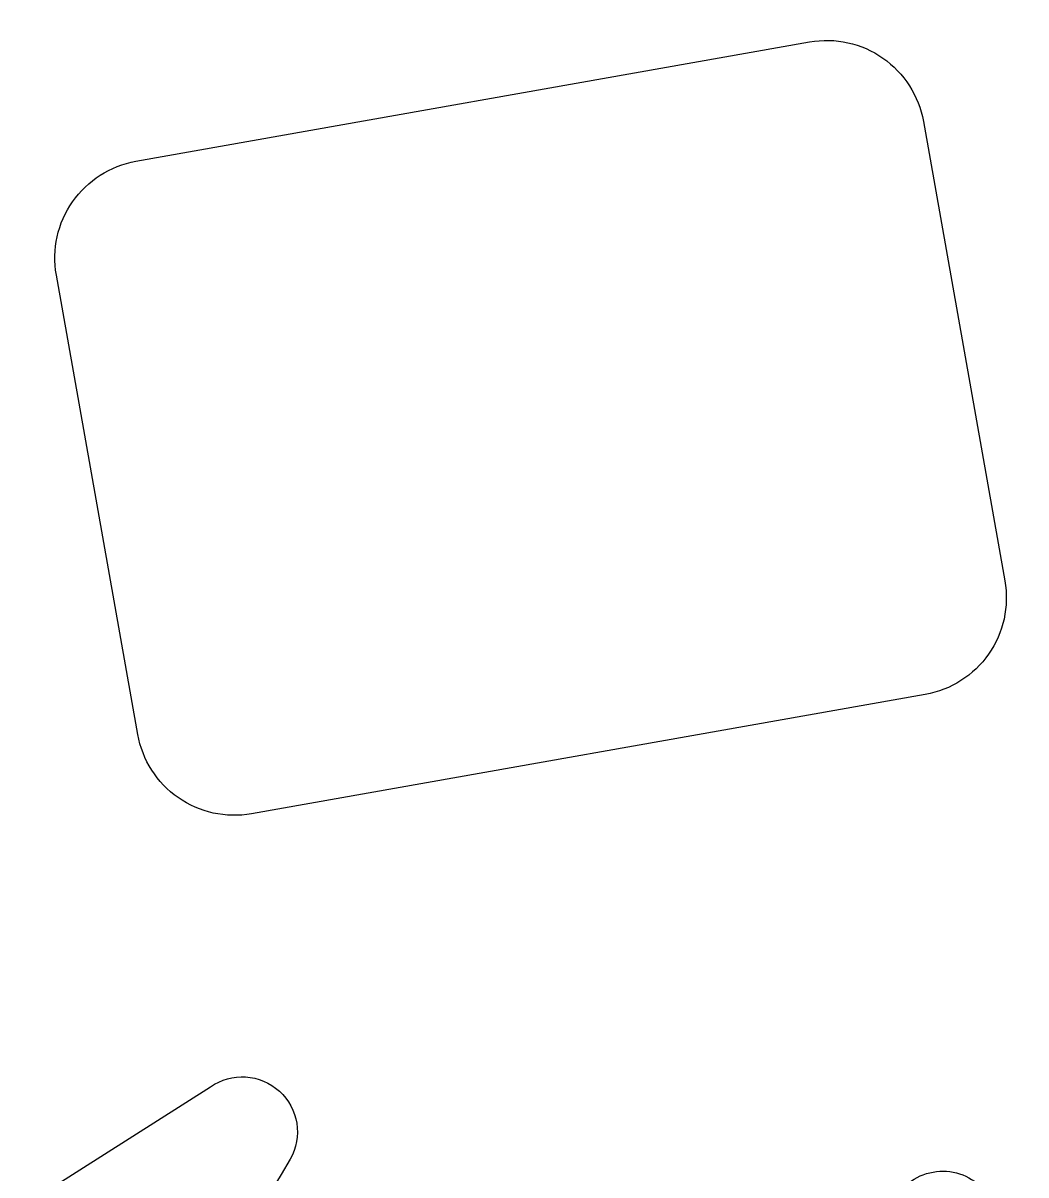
# Model space of a CAD drawing. Header units: millimetres. Extents: x 0 to 8967983, y -224399 to 13801.
# Drawn here: x 71332.83 to 71338.36, y -193414.9 to -193408.55 of the extents above; entities that cross this region are included whole.
import ezdxf

# ---------------------------------------------------------------- set-up
doc = ezdxf.new("R2010")
doc.units = ezdxf.units.MM
doc.header["$LTSCALE"] = 10
doc.layers.add('Архитектура', color=251, linetype='Continuous')

msp = doc.modelspace()

# ---------------------------------------------------------------- linework, layer by layer
at = {"layer": 'Архитектура', "lineweight": 25, "transparency": 33554684}
msp.add_lwpolyline([(71329.514, -193408.4503), (71330.7693, -193415.5333, 0.430028), (71331.1257, -193415.7976), (71331.846, -193415.6699, 0.109814), (71331.9678, -193415.6193), (71333.8598, -193414.4172, -0.800036), (71334.2999, -193414.8171, -0.079083), (71332.3005, -193417.2238, 0.348803), (71332.1306, -193417.6918, 0.436125), (71333.0022, -193417.8329, 0.038423), (71334.1817, -193416.6212, -0.086853), (71335.7915, -193415.2719, -0.346763), (71336.1657, -193415.3202), (71336.7736, -193415.9555, 0.527877), (71337.2692, -193415.8676), (71337.6217, -193415.0622, -0.527877), (71338.1173, -193414.9743), (71338.7252, -193415.6096, 0.527877), (71339.2208, -193415.5217), (71339.5733, -193414.7163, -0.469739), (71340.0257, -193414.5918), (71341.5466, -193415.6745, 0.667984), (71342.0214, -193415.3716), (71340.4511, -193406.5118, 0.414214)], format="xyb", dxfattribs=at)
msp.add_lwpolyline([(71329.514, -193408.4503), (71330.7693, -193415.5333, 0.430028), (71331.1257, -193415.7976), (71331.846, -193415.6699, 0.109814), (71331.9678, -193415.6193), (71333.8598, -193414.4172, -0.800036), (71334.2999, -193414.8171, -0.079083), (71332.3005, -193417.2238, 0.348803), (71332.1306, -193417.6918, 0.436125), (71333.0022, -193417.8329, 0.038423), (71334.1817, -193416.6212, -0.086853), (71335.7915, -193415.2719, -0.346763), (71336.1657, -193415.3202), (71336.7736, -193415.9555, 0.527877), (71337.2692, -193415.8676), (71337.6217, -193415.0622, -0.527877), (71338.1173, -193414.9743), (71338.7252, -193415.6096, 0.527877), (71339.2208, -193415.5217), (71339.5733, -193414.7163, -0.469739), (71340.0257, -193414.5918), (71341.5466, -193415.6745, 0.667984), (71342.0214, -193415.3716), (71340.4511, -193406.5118, 0.414214)], format="xyb", dxfattribs=at)
msp.add_lwpolyline([(71329.514, -193408.4503), (71330.7693, -193415.5333, 0.430028), (71331.1257, -193415.7976), (71331.846, -193415.6699, 0.109814), (71331.9678, -193415.6193), (71333.8598, -193414.4172, -0.800036), (71334.2999, -193414.8171, -0.079083), (71332.3005, -193417.2238, 0.348803), (71332.1306, -193417.6918, 0.436125), (71333.0022, -193417.8329, 0.038423), (71334.1817, -193416.6212, -0.086853), (71335.7915, -193415.2719, -0.346763), (71336.1657, -193415.3202), (71336.7736, -193415.9555, 0.527877), (71337.2692, -193415.8676), (71337.6217, -193415.0622, -0.527877), (71338.1173, -193414.9743), (71338.7252, -193415.6096, 0.527877), (71339.2208, -193415.5217), (71339.5733, -193414.7163, -0.469739), (71340.0257, -193414.5918), (71341.5466, -193415.6745, 0.667984), (71342.0214, -193415.3716), (71340.4511, -193406.5118, 0.414214)], format="xyb", dxfattribs=at)
msp.add_lwpolyline([(71329.514, -193408.4503), (71330.7693, -193415.5333, 0.430028), (71331.1257, -193415.7976), (71331.846, -193415.6699, 0.109814), (71331.9678, -193415.6193), (71333.8598, -193414.4172, -0.800036), (71334.2999, -193414.8171, -0.079083), (71332.3005, -193417.2238, 0.348803), (71332.1306, -193417.6918, 0.436125), (71333.0022, -193417.8329, 0.038423), (71334.1817, -193416.6212, -0.086853), (71335.7915, -193415.2719, -0.346763), (71336.1657, -193415.3202), (71336.7736, -193415.9555, 0.527877), (71337.2692, -193415.8676), (71337.6217, -193415.0622, -0.527877), (71338.1173, -193414.9743), (71338.7252, -193415.6096, 0.527877), (71339.2208, -193415.5217), (71339.5733, -193414.7163, -0.469739), (71340.0257, -193414.5918), (71341.5466, -193415.6745, 0.667984), (71342.0214, -193415.3716), (71340.4511, -193406.5118, 0.414214)], format="xyb", dxfattribs=at)
msp.add_lwpolyline([(71329.514, -193408.4503), (71330.7693, -193415.5333, 0.430028), (71331.1257, -193415.7976), (71331.846, -193415.6699, 0.109814), (71331.9678, -193415.6193), (71333.8598, -193414.4172, -0.800036), (71334.2999, -193414.8171, -0.079083), (71332.3005, -193417.2238, 0.348803), (71332.1306, -193417.6918, 0.436125), (71333.0022, -193417.8329, 0.038423), (71334.1817, -193416.6212, -0.086853), (71335.7915, -193415.2719, -0.346763), (71336.1657, -193415.3202), (71336.7736, -193415.9555, 0.527877), (71337.2692, -193415.8676), (71337.6217, -193415.0622, -0.527877), (71338.1173, -193414.9743), (71338.7252, -193415.6096, 0.527877), (71339.2208, -193415.5217), (71339.5733, -193414.7163, -0.469739), (71340.0257, -193414.5918), (71341.5466, -193415.6745, 0.667984), (71342.0214, -193415.3716), (71340.4511, -193406.5118, 0.414214)], format="xyb", dxfattribs=at)
msp.add_lwpolyline([(71329.514, -193408.4503), (71330.7693, -193415.5333, 0.430028), (71331.1257, -193415.7976), (71331.846, -193415.6699, 0.109814), (71331.9678, -193415.6193), (71333.8598, -193414.4172, -0.800036), (71334.2999, -193414.8171, -0.079083), (71332.3005, -193417.2238, 0.348803), (71332.1306, -193417.6918, 0.436125), (71333.0022, -193417.8329, 0.038423), (71334.1817, -193416.6212, -0.086853), (71335.7915, -193415.2719, -0.346763), (71336.1657, -193415.3202), (71336.7736, -193415.9555, 0.527877), (71337.2692, -193415.8676), (71337.6217, -193415.0622, -0.527877), (71338.1173, -193414.9743), (71338.7252, -193415.6096, 0.527877), (71339.2208, -193415.5217), (71339.5733, -193414.7163, -0.469739), (71340.0257, -193414.5918), (71341.5466, -193415.6745, 0.667984), (71342.0214, -193415.3716), (71340.4511, -193406.5118, 0.414214)], format="xyb", dxfattribs=at)
msp.add_lwpolyline([(71329.514, -193408.4503), (71330.7693, -193415.5333, 0.430028), (71331.1257, -193415.7976), (71331.846, -193415.6699, 0.109814), (71331.9678, -193415.6193), (71333.8598, -193414.4172, -0.800036), (71334.2999, -193414.8171, -0.079083), (71332.3005, -193417.2238, 0.348803), (71332.1306, -193417.6918, 0.436125), (71333.0022, -193417.8329, 0.038423), (71334.1817, -193416.6212, -0.086853), (71335.7915, -193415.2719, -0.346763), (71336.1657, -193415.3202), (71336.7736, -193415.9555, 0.527877), (71337.2692, -193415.8676), (71337.6217, -193415.0622, -0.527877), (71338.1173, -193414.9743), (71338.7252, -193415.6096, 0.527877), (71339.2208, -193415.5217), (71339.5733, -193414.7163, -0.469739), (71340.0257, -193414.5918), (71341.5466, -193415.6745, 0.667984), (71342.0214, -193415.3716), (71340.4511, -193406.5118, 0.414214)], format="xyb", dxfattribs=at)
msp.add_lwpolyline([(71329.514, -193408.4503), (71330.7693, -193415.5333, 0.430028), (71331.1257, -193415.7976), (71331.846, -193415.6699, 0.109814), (71331.9678, -193415.6193), (71333.8598, -193414.4172, -0.800036), (71334.2999, -193414.8171, -0.079083), (71332.3005, -193417.2238, 0.348803), (71332.1306, -193417.6918, 0.436125), (71333.0022, -193417.8329, 0.038423), (71334.1817, -193416.6212, -0.086853), (71335.7915, -193415.2719, -0.346763), (71336.1657, -193415.3202), (71336.7736, -193415.9555, 0.527877), (71337.2692, -193415.8676), (71337.6217, -193415.0622, -0.527877), (71338.1173, -193414.9743), (71338.7252, -193415.6096, 0.527877), (71339.2208, -193415.5217), (71339.5733, -193414.7163, -0.469739), (71340.0257, -193414.5918), (71341.5466, -193415.6745, 0.667984), (71342.0214, -193415.3716), (71340.4511, -193406.5118, 0.414214)], format="xyb", dxfattribs=at)
msp.add_lwpolyline([(71329.514, -193408.4503), (71330.7693, -193415.5333, 0.430028), (71331.1257, -193415.7976), (71331.846, -193415.6699, 0.109814), (71331.9678, -193415.6193), (71333.8598, -193414.4172, -0.800036), (71334.2999, -193414.8171, -0.079083), (71332.3005, -193417.2238, 0.348803), (71332.1306, -193417.6918, 0.436125), (71333.0022, -193417.8329, 0.038423), (71334.1817, -193416.6212, -0.086853), (71335.7915, -193415.2719, -0.346763), (71336.1657, -193415.3202), (71336.7736, -193415.9555, 0.527877), (71337.2692, -193415.8676), (71337.6217, -193415.0622, -0.527877), (71338.1173, -193414.9743), (71338.7252, -193415.6096, 0.527877), (71339.2208, -193415.5217), (71339.5733, -193414.7163, -0.469739), (71340.0257, -193414.5918), (71341.5466, -193415.6745, 0.667984), (71342.0214, -193415.3716), (71340.4511, -193406.5118, 0.414214)], format="xyb", dxfattribs=at)
msp.add_lwpolyline([(71329.514, -193408.4503), (71330.7693, -193415.5333, 0.430028), (71331.1257, -193415.7976), (71331.846, -193415.6699, 0.109814), (71331.9678, -193415.6193), (71333.8598, -193414.4172, -0.800036), (71334.2999, -193414.8171, -0.079083), (71332.3005, -193417.2238, 0.348803), (71332.1306, -193417.6918, 0.436125), (71333.0022, -193417.8329, 0.038423), (71334.1817, -193416.6212, -0.086853), (71335.7915, -193415.2719, -0.346763), (71336.1657, -193415.3202), (71336.7736, -193415.9555, 0.527877), (71337.2692, -193415.8676), (71337.6217, -193415.0622, -0.527877), (71338.1173, -193414.9743), (71338.7252, -193415.6096, 0.527877), (71339.2208, -193415.5217), (71339.5733, -193414.7163, -0.469739), (71340.0257, -193414.5918), (71341.5466, -193415.6745, 0.667984), (71342.0214, -193415.3716), (71340.4511, -193406.5118, 0.414214)], format="xyb", dxfattribs=at)
msp.add_lwpolyline([(71329.514, -193408.4503), (71330.7693, -193415.5333, 0.430028), (71331.1257, -193415.7976), (71331.846, -193415.6699, 0.109814), (71331.9678, -193415.6193), (71333.8598, -193414.4172, -0.800036), (71334.2999, -193414.8171, -0.079083), (71332.3005, -193417.2238, 0.348803), (71332.1306, -193417.6918, 0.436125), (71333.0022, -193417.8329, 0.038423), (71334.1817, -193416.6212, -0.086853), (71335.7915, -193415.2719, -0.346763), (71336.1657, -193415.3202), (71336.7736, -193415.9555, 0.527877), (71337.2692, -193415.8676), (71337.6217, -193415.0622, -0.527877), (71338.1173, -193414.9743), (71338.7252, -193415.6096, 0.527877), (71339.2208, -193415.5217), (71339.5733, -193414.7163, -0.469739), (71340.0257, -193414.5918), (71341.5466, -193415.6745, 0.667984), (71342.0214, -193415.3716), (71340.4511, -193406.5118, 0.414214)], format="xyb", dxfattribs=at)
msp.add_lwpolyline([(71329.514, -193408.4503), (71330.7693, -193415.5333, 0.430028), (71331.1257, -193415.7976), (71331.846, -193415.6699, 0.109814), (71331.9678, -193415.6193), (71333.8598, -193414.4172, -0.800036), (71334.2999, -193414.8171, -0.079083), (71332.3005, -193417.2238, 0.348803), (71332.1306, -193417.6918, 0.436125), (71333.0022, -193417.8329, 0.038423), (71334.1817, -193416.6212, -0.086853), (71335.7915, -193415.2719, -0.346763), (71336.1657, -193415.3202), (71336.7736, -193415.9555, 0.527877), (71337.2692, -193415.8676), (71337.6217, -193415.0622, -0.527877), (71338.1173, -193414.9743), (71338.7252, -193415.6096, 0.527877), (71339.2208, -193415.5217), (71339.5733, -193414.7163, -0.469739), (71340.0257, -193414.5918), (71341.5466, -193415.6745, 0.667984), (71342.0214, -193415.3716), (71340.4511, -193406.5118, 0.414214)], format="xyb", dxfattribs=at)
msp.add_lwpolyline([(71329.514, -193408.4503), (71330.7693, -193415.5333, 0.430028), (71331.1257, -193415.7976), (71331.846, -193415.6699, 0.109814), (71331.9678, -193415.6193), (71333.8598, -193414.4172, -0.800036), (71334.2999, -193414.8171, -0.079083), (71332.3005, -193417.2238, 0.348803), (71332.1306, -193417.6918, 0.436125), (71333.0022, -193417.8329, 0.038423), (71334.1817, -193416.6212, -0.086853), (71335.7915, -193415.2719, -0.346763), (71336.1657, -193415.3202), (71336.7736, -193415.9555, 0.527877), (71337.2692, -193415.8676), (71337.6217, -193415.0622, -0.527877), (71338.1173, -193414.9743), (71338.7252, -193415.6096, 0.527877), (71339.2208, -193415.5217), (71339.5733, -193414.7163, -0.469739), (71340.0257, -193414.5918), (71341.5466, -193415.6745, 0.667984), (71342.0214, -193415.3716), (71340.4511, -193406.5118, 0.414214)], format="xyb", dxfattribs=at)
msp.add_lwpolyline([(71329.514, -193408.4503), (71330.7693, -193415.5333, 0.430028), (71331.1257, -193415.7976), (71331.846, -193415.6699, 0.109814), (71331.9678, -193415.6193), (71333.8598, -193414.4172, -0.800036), (71334.2999, -193414.8171, -0.079083), (71332.3005, -193417.2238, 0.348803), (71332.1306, -193417.6918, 0.436125), (71333.0022, -193417.8329, 0.038423), (71334.1817, -193416.6212, -0.086853), (71335.7915, -193415.2719, -0.346763), (71336.1657, -193415.3202), (71336.7736, -193415.9555, 0.527877), (71337.2692, -193415.8676), (71337.6217, -193415.0622, -0.527877), (71338.1173, -193414.9743), (71338.7252, -193415.6096, 0.527877), (71339.2208, -193415.5217), (71339.5733, -193414.7163, -0.469739), (71340.0257, -193414.5918), (71341.5466, -193415.6745, 0.667984), (71342.0214, -193415.3716), (71340.4511, -193406.5118, 0.414214)], format="xyb", dxfattribs=at)
msp.add_lwpolyline([(71329.514, -193408.4503), (71330.7693, -193415.5333, 0.430028), (71331.1257, -193415.7976), (71331.846, -193415.6699, 0.109814), (71331.9678, -193415.6193), (71333.8598, -193414.4172, -0.800036), (71334.2999, -193414.8171, -0.079083), (71332.3005, -193417.2238, 0.348803), (71332.1306, -193417.6918, 0.436125), (71333.0022, -193417.8329, 0.038423), (71334.1817, -193416.6212, -0.086853), (71335.7915, -193415.2719, -0.346763), (71336.1657, -193415.3202), (71336.7736, -193415.9555, 0.527877), (71337.2692, -193415.8676), (71337.6217, -193415.0622, -0.527877), (71338.1173, -193414.9743), (71338.7252, -193415.6096, 0.527877), (71339.2208, -193415.5217), (71339.5733, -193414.7163, -0.469739), (71340.0257, -193414.5918), (71341.5466, -193415.6745, 0.667984), (71342.0214, -193415.3716), (71340.4511, -193406.5118, 0.414214)], format="xyb", dxfattribs=at)
msp.add_lwpolyline([(71329.514, -193408.4503), (71330.7693, -193415.5333, 0.430028), (71331.1257, -193415.7976), (71331.846, -193415.6699, 0.109814), (71331.9678, -193415.6193), (71333.8598, -193414.4172, -0.800036), (71334.2999, -193414.8171, -0.079083), (71332.3005, -193417.2238, 0.348803), (71332.1306, -193417.6918, 0.436125), (71333.0022, -193417.8329, 0.038423), (71334.1817, -193416.6212, -0.086853), (71335.7915, -193415.2719, -0.346763), (71336.1657, -193415.3202), (71336.7736, -193415.9555, 0.527877), (71337.2692, -193415.8676), (71337.6217, -193415.0622, -0.527877), (71338.1173, -193414.9743), (71338.7252, -193415.6096, 0.527877), (71339.2208, -193415.5217), (71339.5733, -193414.7163, -0.469739), (71340.0257, -193414.5918), (71341.5466, -193415.6745, 0.667984), (71342.0214, -193415.3716), (71340.4511, -193406.5118, 0.414214)], format="xyb", dxfattribs=at)
msp.add_lwpolyline([(71329.514, -193408.4503), (71330.7693, -193415.5333, 0.430028), (71331.1257, -193415.7976), (71331.846, -193415.6699, 0.109814), (71331.9678, -193415.6193), (71333.8598, -193414.4172, -0.800036), (71334.2999, -193414.8171, -0.079083), (71332.3005, -193417.2238, 0.348803), (71332.1306, -193417.6918, 0.436125), (71333.0022, -193417.8329, 0.038423), (71334.1817, -193416.6212, -0.086853), (71335.7915, -193415.2719, -0.346763), (71336.1657, -193415.3202), (71336.7736, -193415.9555, 0.527877), (71337.2692, -193415.8676), (71337.6217, -193415.0622, -0.527877), (71338.1173, -193414.9743), (71338.7252, -193415.6096, 0.527877), (71339.2208, -193415.5217), (71339.5733, -193414.7163, -0.469739), (71340.0257, -193414.5918), (71341.5466, -193415.6745, 0.667984), (71342.0214, -193415.3716), (71340.4511, -193406.5118, 0.414214)], format="xyb", dxfattribs=at)
msp.add_lwpolyline([(71329.514, -193408.4503), (71330.7693, -193415.5333, 0.430028), (71331.1257, -193415.7976), (71331.846, -193415.6699, 0.109814), (71331.9678, -193415.6193), (71333.8598, -193414.4172, -0.800036), (71334.2999, -193414.8171, -0.079083), (71332.3005, -193417.2238, 0.348803), (71332.1306, -193417.6918, 0.436125), (71333.0022, -193417.8329, 0.038423), (71334.1817, -193416.6212, -0.086853), (71335.7915, -193415.2719, -0.346763), (71336.1657, -193415.3202), (71336.7736, -193415.9555, 0.527877), (71337.2692, -193415.8676), (71337.6217, -193415.0622, -0.527877), (71338.1173, -193414.9743), (71338.7252, -193415.6096, 0.527877), (71339.2208, -193415.5217), (71339.5733, -193414.7163, -0.469739), (71340.0257, -193414.5918), (71341.5466, -193415.6745, 0.667984), (71342.0214, -193415.3716), (71340.4511, -193406.5118, 0.414214)], format="xyb", dxfattribs=at)
msp.add_lwpolyline([(71329.514, -193408.4503), (71330.7693, -193415.5333, 0.430028), (71331.1257, -193415.7976), (71331.846, -193415.6699, 0.109814), (71331.9678, -193415.6193), (71333.8598, -193414.4172, -0.800036), (71334.2999, -193414.8171, -0.079083), (71332.3005, -193417.2238, 0.348803), (71332.1306, -193417.6918, 0.436125), (71333.0022, -193417.8329, 0.038423), (71334.1817, -193416.6212, -0.086853), (71335.7915, -193415.2719, -0.346763), (71336.1657, -193415.3202), (71336.7736, -193415.9555, 0.527877), (71337.2692, -193415.8676), (71337.6217, -193415.0622, -0.527877), (71338.1173, -193414.9743), (71338.7252, -193415.6096, 0.527877), (71339.2208, -193415.5217), (71339.5733, -193414.7163, -0.469739), (71340.0257, -193414.5918), (71341.5466, -193415.6745, 0.667984), (71342.0214, -193415.3716), (71340.4511, -193406.5118, 0.414214)], format="xyb", dxfattribs=at)
msp.add_lwpolyline([(71329.514, -193408.4503), (71330.7693, -193415.5333, 0.430028), (71331.1257, -193415.7976), (71331.846, -193415.6699, 0.109814), (71331.9678, -193415.6193), (71333.8598, -193414.4172, -0.800036), (71334.2999, -193414.8171, -0.079083), (71332.3005, -193417.2238, 0.348803), (71332.1306, -193417.6918, 0.436125), (71333.0022, -193417.8329, 0.038423), (71334.1817, -193416.6212, -0.086853), (71335.7915, -193415.2719, -0.346763), (71336.1657, -193415.3202), (71336.7736, -193415.9555, 0.527877), (71337.2692, -193415.8676), (71337.6217, -193415.0622, -0.527877), (71338.1173, -193414.9743), (71338.7252, -193415.6096, 0.527877), (71339.2208, -193415.5217), (71339.5733, -193414.7163, -0.469739), (71340.0257, -193414.5918), (71341.5466, -193415.6745, 0.667984), (71342.0214, -193415.3716), (71340.4511, -193406.5118, 0.414214)], format="xyb", dxfattribs=at)
msp.add_lwpolyline([(71329.514, -193408.4503), (71330.7693, -193415.5333, 0.430028), (71331.1257, -193415.7976), (71331.846, -193415.6699, 0.109814), (71331.9678, -193415.6193), (71333.8598, -193414.4172, -0.800036), (71334.2999, -193414.8171, -0.079083), (71332.3005, -193417.2238, 0.348803), (71332.1306, -193417.6918, 0.436125), (71333.0022, -193417.8329, 0.038423), (71334.1817, -193416.6212, -0.086853), (71335.7915, -193415.2719, -0.346763), (71336.1657, -193415.3202), (71336.7736, -193415.9555, 0.527877), (71337.2692, -193415.8676), (71337.6217, -193415.0622, -0.527877), (71338.1173, -193414.9743), (71338.7252, -193415.6096, 0.527877), (71339.2208, -193415.5217), (71339.5733, -193414.7163, -0.469739), (71340.0257, -193414.5918), (71341.5466, -193415.6745, 0.667984), (71342.0214, -193415.3716), (71340.4511, -193406.5118, 0.414214)], format="xyb", dxfattribs=at)
msp.add_lwpolyline([(71329.514, -193408.4503), (71330.7693, -193415.5333, 0.430028), (71331.1257, -193415.7976), (71331.846, -193415.6699, 0.109814), (71331.9678, -193415.6193), (71333.8598, -193414.4172, -0.800036), (71334.2999, -193414.8171, -0.079083), (71332.3005, -193417.2238, 0.348803), (71332.1306, -193417.6918, 0.436125), (71333.0022, -193417.8329, 0.038423), (71334.1817, -193416.6212, -0.086853), (71335.7915, -193415.2719, -0.346763), (71336.1657, -193415.3202), (71336.7736, -193415.9555, 0.527877), (71337.2692, -193415.8676), (71337.6217, -193415.0622, -0.527877), (71338.1173, -193414.9743), (71338.7252, -193415.6096, 0.527877), (71339.2208, -193415.5217), (71339.5733, -193414.7163, -0.469739), (71340.0257, -193414.5918), (71341.5466, -193415.6745, 0.667984), (71342.0214, -193415.3716), (71340.4511, -193406.5118, 0.414214)], format="xyb", dxfattribs=at)
msp.add_lwpolyline([(71329.514, -193408.4503), (71330.7693, -193415.5333, 0.430028), (71331.1257, -193415.7976), (71331.846, -193415.6699, 0.109814), (71331.9678, -193415.6193), (71333.8598, -193414.4172, -0.800036), (71334.2999, -193414.8171, -0.079083), (71332.3005, -193417.2238, 0.348803), (71332.1306, -193417.6918, 0.436125), (71333.0022, -193417.8329, 0.038423), (71334.1817, -193416.6212, -0.086853), (71335.7915, -193415.2719, -0.346763), (71336.1657, -193415.3202), (71336.7736, -193415.9555, 0.527877), (71337.2692, -193415.8676), (71337.6217, -193415.0622, -0.527877), (71338.1173, -193414.9743), (71338.7252, -193415.6096, 0.527877), (71339.2208, -193415.5217), (71339.5733, -193414.7163, -0.469739), (71340.0257, -193414.5918), (71341.5466, -193415.6745, 0.667984), (71342.0214, -193415.3716), (71340.4511, -193406.5118, 0.414214)], format="xyb", dxfattribs=at)
msp.add_lwpolyline([(71329.514, -193408.4503), (71330.7693, -193415.5333, 0.430028), (71331.1257, -193415.7976), (71331.846, -193415.6699, 0.109814), (71331.9678, -193415.6193), (71333.8598, -193414.4172, -0.800036), (71334.2999, -193414.8171, -0.079083), (71332.3005, -193417.2238, 0.348803), (71332.1306, -193417.6918, 0.436125), (71333.0022, -193417.8329, 0.038423), (71334.1817, -193416.6212, -0.086853), (71335.7915, -193415.2719, -0.346763), (71336.1657, -193415.3202), (71336.7736, -193415.9555, 0.527877), (71337.2692, -193415.8676), (71337.6217, -193415.0622, -0.527877), (71338.1173, -193414.9743), (71338.7252, -193415.6096, 0.527877), (71339.2208, -193415.5217), (71339.5733, -193414.7163, -0.469739), (71340.0257, -193414.5918), (71341.5466, -193415.6745, 0.667984), (71342.0214, -193415.3716), (71340.4511, -193406.5118, 0.414214)], format="xyb", dxfattribs=at)
msp.add_lwpolyline([(71329.514, -193408.4503), (71330.7693, -193415.5333, 0.430028), (71331.1257, -193415.7976), (71331.846, -193415.6699, 0.109814), (71331.9678, -193415.6193), (71333.8598, -193414.4172, -0.800036), (71334.2999, -193414.8171, -0.079083), (71332.3005, -193417.2238, 0.348803), (71332.1306, -193417.6918, 0.436125), (71333.0022, -193417.8329, 0.038423), (71334.1817, -193416.6212, -0.086853), (71335.7915, -193415.2719, -0.346763), (71336.1657, -193415.3202), (71336.7736, -193415.9555, 0.527877), (71337.2692, -193415.8676), (71337.6217, -193415.0622, -0.527877), (71338.1173, -193414.9743), (71338.7252, -193415.6096, 0.527877), (71339.2208, -193415.5217), (71339.5733, -193414.7163, -0.469739), (71340.0257, -193414.5918), (71341.5466, -193415.6745, 0.667984), (71342.0214, -193415.3716), (71340.4511, -193406.5118, 0.414214)], format="xyb", dxfattribs=at)
msp.add_lwpolyline([(71329.514, -193408.4503), (71330.7693, -193415.5333, 0.430028), (71331.1257, -193415.7976), (71331.846, -193415.6699, 0.109814), (71331.9678, -193415.6193), (71333.8598, -193414.4172, -0.800036), (71334.2999, -193414.8171, -0.079083), (71332.3005, -193417.2238, 0.348803), (71332.1306, -193417.6918, 0.436125), (71333.0022, -193417.8329, 0.038423), (71334.1817, -193416.6212, -0.086853), (71335.7915, -193415.2719, -0.346763), (71336.1657, -193415.3202), (71336.7736, -193415.9555, 0.527877), (71337.2692, -193415.8676), (71337.6217, -193415.0622, -0.527877), (71338.1173, -193414.9743), (71338.7252, -193415.6096, 0.527877), (71339.2208, -193415.5217), (71339.5733, -193414.7163, -0.469739), (71340.0257, -193414.5918), (71341.5466, -193415.6745, 0.667984), (71342.0214, -193415.3716), (71340.4511, -193406.5118, 0.414214)], format="xyb", dxfattribs=at)
msp.add_lwpolyline([(71329.514, -193408.4503), (71330.7693, -193415.5333, 0.430028), (71331.1257, -193415.7976), (71331.846, -193415.6699, 0.109814), (71331.9678, -193415.6193), (71333.8598, -193414.4172, -0.800036), (71334.2999, -193414.8171, -0.079083), (71332.3005, -193417.2238, 0.348803), (71332.1306, -193417.6918, 0.436125), (71333.0022, -193417.8329, 0.038423), (71334.1817, -193416.6212, -0.086853), (71335.7915, -193415.2719, -0.346763), (71336.1657, -193415.3202), (71336.7736, -193415.9555, 0.527877), (71337.2692, -193415.8676), (71337.6217, -193415.0622, -0.527877), (71338.1173, -193414.9743), (71338.7252, -193415.6096, 0.527877), (71339.2208, -193415.5217), (71339.5733, -193414.7163, -0.469739), (71340.0257, -193414.5918), (71341.5466, -193415.6745, 0.667984), (71342.0214, -193415.3716), (71340.4511, -193406.5118, 0.414214)], format="xyb", dxfattribs=at)
msp.add_lwpolyline([(71329.514, -193408.4503), (71330.7693, -193415.5333, 0.430028), (71331.1257, -193415.7976), (71331.846, -193415.6699, 0.109814), (71331.9678, -193415.6193), (71333.8598, -193414.4172, -0.800036), (71334.2999, -193414.8171, -0.079083), (71332.3005, -193417.2238, 0.348803), (71332.1306, -193417.6918, 0.436125), (71333.0022, -193417.8329, 0.038423), (71334.1817, -193416.6212, -0.086853), (71335.7915, -193415.2719, -0.346763), (71336.1657, -193415.3202), (71336.7736, -193415.9555, 0.527877), (71337.2692, -193415.8676), (71337.6217, -193415.0622, -0.527877), (71338.1173, -193414.9743), (71338.7252, -193415.6096, 0.527877), (71339.2208, -193415.5217), (71339.5733, -193414.7163, -0.469739), (71340.0257, -193414.5918), (71341.5466, -193415.6745, 0.667984), (71342.0214, -193415.3716), (71340.4511, -193406.5118, 0.414214)], format="xyb", dxfattribs=at)
msp.add_lwpolyline([(71329.514, -193408.4503), (71330.7693, -193415.5333, 0.430028), (71331.1257, -193415.7976), (71331.846, -193415.6699, 0.109814), (71331.9678, -193415.6193), (71333.8598, -193414.4172, -0.800036), (71334.2999, -193414.8171, -0.079083), (71332.3005, -193417.2238, 0.348803), (71332.1306, -193417.6918, 0.436125), (71333.0022, -193417.8329, 0.038423), (71334.1817, -193416.6212, -0.086853), (71335.7915, -193415.2719, -0.346763), (71336.1657, -193415.3202), (71336.7736, -193415.9555, 0.527877), (71337.2692, -193415.8676), (71337.6217, -193415.0622, -0.527877), (71338.1173, -193414.9743), (71338.7252, -193415.6096, 0.527877), (71339.2208, -193415.5217), (71339.5733, -193414.7163, -0.469739), (71340.0257, -193414.5918), (71341.5466, -193415.6745, 0.667984), (71342.0214, -193415.3716), (71340.4511, -193406.5118, 0.414214)], format="xyb", dxfattribs=at)
msp.add_lwpolyline([(71329.514, -193408.4503), (71330.7693, -193415.5333, 0.430028), (71331.1257, -193415.7976), (71331.846, -193415.6699, 0.109814), (71331.9678, -193415.6193), (71333.8598, -193414.4172, -0.800036), (71334.2999, -193414.8171, -0.079083), (71332.3005, -193417.2238, 0.348803), (71332.1306, -193417.6918, 0.436125), (71333.0022, -193417.8329, 0.038423), (71334.1817, -193416.6212, -0.086853), (71335.7915, -193415.2719, -0.346763), (71336.1657, -193415.3202), (71336.7736, -193415.9555, 0.527877), (71337.2692, -193415.8676), (71337.6217, -193415.0622, -0.527877), (71338.1173, -193414.9743), (71338.7252, -193415.6096, 0.527877), (71339.2208, -193415.5217), (71339.5733, -193414.7163, -0.469739), (71340.0257, -193414.5918), (71341.5466, -193415.6745, 0.667984), (71342.0214, -193415.3716), (71340.4511, -193406.5118, 0.414214)], format="xyb", dxfattribs=at)
msp.add_lwpolyline([(71329.514, -193408.4503), (71330.7693, -193415.5333, 0.430028), (71331.1257, -193415.7976), (71331.846, -193415.6699, 0.109814), (71331.9678, -193415.6193), (71333.8598, -193414.4172, -0.800036), (71334.2999, -193414.8171, -0.079083), (71332.3005, -193417.2238, 0.348803), (71332.1306, -193417.6918, 0.436125), (71333.0022, -193417.8329, 0.038423), (71334.1817, -193416.6212, -0.086853), (71335.7915, -193415.2719, -0.346763), (71336.1657, -193415.3202), (71336.7736, -193415.9555, 0.527877), (71337.2692, -193415.8676), (71337.6217, -193415.0622, -0.527877), (71338.1173, -193414.9743), (71338.7252, -193415.6096, 0.527877), (71339.2208, -193415.5217), (71339.5733, -193414.7163, -0.469739), (71340.0257, -193414.5918), (71341.5466, -193415.6745, 0.667984), (71342.0214, -193415.3716), (71340.4511, -193406.5118, 0.414214)], format="xyb", dxfattribs=at)
msp.add_lwpolyline([(71329.514, -193408.4503), (71330.7693, -193415.5333, 0.430028), (71331.1257, -193415.7976), (71331.846, -193415.6699, 0.109814), (71331.9678, -193415.6193), (71333.8598, -193414.4172, -0.800036), (71334.2999, -193414.8171, -0.079083), (71332.3005, -193417.2238, 0.348803), (71332.1306, -193417.6918, 0.436125), (71333.0022, -193417.8329, 0.038423), (71334.1817, -193416.6212, -0.086853), (71335.7915, -193415.2719, -0.346763), (71336.1657, -193415.3202), (71336.7736, -193415.9555, 0.527877), (71337.2692, -193415.8676), (71337.6217, -193415.0622, -0.527877), (71338.1173, -193414.9743), (71338.7252, -193415.6096, 0.527877), (71339.2208, -193415.5217), (71339.5733, -193414.7163, -0.469739), (71340.0257, -193414.5918), (71341.5466, -193415.6745, 0.667984), (71342.0214, -193415.3716), (71340.4511, -193406.5118, 0.414214)], format="xyb", dxfattribs=at)
msp.add_lwpolyline([(71329.514, -193408.4503), (71330.7693, -193415.5333, 0.430028), (71331.1257, -193415.7976), (71331.846, -193415.6699, 0.109814), (71331.9678, -193415.6193), (71333.8598, -193414.4172, -0.800036), (71334.2999, -193414.8171, -0.079083), (71332.3005, -193417.2238, 0.348803), (71332.1306, -193417.6918, 0.436125), (71333.0022, -193417.8329, 0.038423), (71334.1817, -193416.6212, -0.086853), (71335.7915, -193415.2719, -0.346763), (71336.1657, -193415.3202), (71336.7736, -193415.9555, 0.527877), (71337.2692, -193415.8676), (71337.6217, -193415.0622, -0.527877), (71338.1173, -193414.9743), (71338.7252, -193415.6096, 0.527877), (71339.2208, -193415.5217), (71339.5733, -193414.7163, -0.469739), (71340.0257, -193414.5918), (71341.5466, -193415.6745, 0.667984), (71342.0214, -193415.3716), (71340.4511, -193406.5118, 0.414214)], format="xyb", dxfattribs=at)
msp.add_lwpolyline([(71329.514, -193408.4503), (71330.7693, -193415.5333, 0.430028), (71331.1257, -193415.7976), (71331.846, -193415.6699, 0.109814), (71331.9678, -193415.6193), (71333.8598, -193414.4172, -0.800036), (71334.2999, -193414.8171, -0.079083), (71332.3005, -193417.2238, 0.348803), (71332.1306, -193417.6918, 0.436125), (71333.0022, -193417.8329, 0.038423), (71334.1817, -193416.6212, -0.086853), (71335.7915, -193415.2719, -0.346763), (71336.1657, -193415.3202), (71336.7736, -193415.9555, 0.527877), (71337.2692, -193415.8676), (71337.6217, -193415.0622, -0.527877), (71338.1173, -193414.9743), (71338.7252, -193415.6096, 0.527877), (71339.2208, -193415.5217), (71339.5733, -193414.7163, -0.469739), (71340.0257, -193414.5918), (71341.5466, -193415.6745, 0.667984), (71342.0214, -193415.3716), (71340.4511, -193406.5118, 0.414214)], format="xyb", dxfattribs=at)
msp.add_lwpolyline([(71329.514, -193408.4503), (71330.7693, -193415.5333, 0.430028), (71331.1257, -193415.7976), (71331.846, -193415.6699, 0.109814), (71331.9678, -193415.6193), (71333.8598, -193414.4172, -0.800036), (71334.2999, -193414.8171, -0.079083), (71332.3005, -193417.2238, 0.348803), (71332.1306, -193417.6918, 0.436125), (71333.0022, -193417.8329, 0.038423), (71334.1817, -193416.6212, -0.086853), (71335.7915, -193415.2719, -0.346763), (71336.1657, -193415.3202), (71336.7736, -193415.9555, 0.527877), (71337.2692, -193415.8676), (71337.6217, -193415.0622, -0.527877), (71338.1173, -193414.9743), (71338.7252, -193415.6096, 0.527877), (71339.2208, -193415.5217), (71339.5733, -193414.7163, -0.469739), (71340.0257, -193414.5918), (71341.5466, -193415.6745, 0.667984), (71342.0214, -193415.3716), (71340.4511, -193406.5118, 0.414214)], format="xyb", dxfattribs=at)
msp.add_lwpolyline([(71329.514, -193408.4503), (71330.7693, -193415.5333, 0.430028), (71331.1257, -193415.7976), (71331.846, -193415.6699, 0.109814), (71331.9678, -193415.6193), (71333.8598, -193414.4172, -0.800036), (71334.2999, -193414.8171, -0.079083), (71332.3005, -193417.2238, 0.348803), (71332.1306, -193417.6918, 0.436125), (71333.0022, -193417.8329, 0.038423), (71334.1817, -193416.6212, -0.086853), (71335.7915, -193415.2719, -0.346763), (71336.1657, -193415.3202), (71336.7736, -193415.9555, 0.527877), (71337.2692, -193415.8676), (71337.6217, -193415.0622, -0.527877), (71338.1173, -193414.9743), (71338.7252, -193415.6096, 0.527877), (71339.2208, -193415.5217), (71339.5733, -193414.7163, -0.469739), (71340.0257, -193414.5918), (71341.5466, -193415.6745, 0.667984), (71342.0214, -193415.3716), (71340.4511, -193406.5118, 0.414214)], format="xyb", dxfattribs=at)
msp.add_lwpolyline([(71329.514, -193408.4503), (71330.7693, -193415.5333, 0.430028), (71331.1257, -193415.7976), (71331.846, -193415.6699, 0.109814), (71331.9678, -193415.6193), (71333.8598, -193414.4172, -0.800036), (71334.2999, -193414.8171, -0.079083), (71332.3005, -193417.2238, 0.348803), (71332.1306, -193417.6918, 0.436125), (71333.0022, -193417.8329, 0.038423), (71334.1817, -193416.6212, -0.086853), (71335.7915, -193415.2719, -0.346763), (71336.1657, -193415.3202), (71336.7736, -193415.9555, 0.527877), (71337.2692, -193415.8676), (71337.6217, -193415.0622, -0.527877), (71338.1173, -193414.9743), (71338.7252, -193415.6096, 0.527877), (71339.2208, -193415.5217), (71339.5733, -193414.7163, -0.469739), (71340.0257, -193414.5918), (71341.5466, -193415.6745, 0.667984), (71342.0214, -193415.3716), (71340.4511, -193406.5118, 0.414214)], format="xyb", dxfattribs=at)
msp.add_lwpolyline([(71329.514, -193408.4503), (71330.7693, -193415.5333, 0.430028), (71331.1257, -193415.7976), (71331.846, -193415.6699, 0.109814), (71331.9678, -193415.6193), (71333.8598, -193414.4172, -0.800036), (71334.2999, -193414.8171, -0.079083), (71332.3005, -193417.2238, 0.348803), (71332.1306, -193417.6918, 0.436125), (71333.0022, -193417.8329, 0.038423), (71334.1817, -193416.6212, -0.086853), (71335.7915, -193415.2719, -0.346763), (71336.1657, -193415.3202), (71336.7736, -193415.9555, 0.527877), (71337.2692, -193415.8676), (71337.6217, -193415.0622, -0.527877), (71338.1173, -193414.9743), (71338.7252, -193415.6096, 0.527877), (71339.2208, -193415.5217), (71339.5733, -193414.7163, -0.469739), (71340.0257, -193414.5918), (71341.5466, -193415.6745, 0.667984), (71342.0214, -193415.3716), (71340.4511, -193406.5118, 0.414214)], format="xyb", dxfattribs=at)
msp.add_lwpolyline([(71329.514, -193408.4503), (71330.7693, -193415.5333, 0.430028), (71331.1257, -193415.7976), (71331.846, -193415.6699, 0.109814), (71331.9678, -193415.6193), (71333.8598, -193414.4172, -0.800036), (71334.2999, -193414.8171, -0.079083), (71332.3005, -193417.2238, 0.348803), (71332.1306, -193417.6918, 0.436125), (71333.0022, -193417.8329, 0.038423), (71334.1817, -193416.6212, -0.086853), (71335.7915, -193415.2719, -0.346763), (71336.1657, -193415.3202), (71336.7736, -193415.9555, 0.527877), (71337.2692, -193415.8676), (71337.6217, -193415.0622, -0.527877), (71338.1173, -193414.9743), (71338.7252, -193415.6096, 0.527877), (71339.2208, -193415.5217), (71339.5733, -193414.7163, -0.469739), (71340.0257, -193414.5918), (71341.5466, -193415.6745, 0.667984), (71342.0214, -193415.3716), (71340.4511, -193406.5118, 0.414214)], format="xyb", dxfattribs=at)
msp.add_lwpolyline([(71329.514, -193408.4503), (71330.7693, -193415.5333, 0.430028), (71331.1257, -193415.7976), (71331.846, -193415.6699, 0.109814), (71331.9678, -193415.6193), (71333.8598, -193414.4172, -0.800036), (71334.2999, -193414.8171, -0.079083), (71332.3005, -193417.2238, 0.348803), (71332.1306, -193417.6918, 0.436125), (71333.0022, -193417.8329, 0.038423), (71334.1817, -193416.6212, -0.086853), (71335.7915, -193415.2719, -0.346763), (71336.1657, -193415.3202), (71336.7736, -193415.9555, 0.527877), (71337.2692, -193415.8676), (71337.6217, -193415.0622, -0.527877), (71338.1173, -193414.9743), (71338.7252, -193415.6096, 0.527877), (71339.2208, -193415.5217), (71339.5733, -193414.7163, -0.469739), (71340.0257, -193414.5918), (71341.5466, -193415.6745, 0.667984), (71342.0214, -193415.3716), (71340.4511, -193406.5118, 0.414214)], format="xyb", dxfattribs=at)
msp.add_lwpolyline([(71329.514, -193408.4503), (71330.7693, -193415.5333, 0.430028), (71331.1257, -193415.7976), (71331.846, -193415.6699, 0.109814), (71331.9678, -193415.6193), (71333.8598, -193414.4172, -0.800036), (71334.2999, -193414.8171, -0.079083), (71332.3005, -193417.2238, 0.348803), (71332.1306, -193417.6918, 0.436125), (71333.0022, -193417.8329, 0.038423), (71334.1817, -193416.6212, -0.086853), (71335.7915, -193415.2719, -0.346763), (71336.1657, -193415.3202), (71336.7736, -193415.9555, 0.527877), (71337.2692, -193415.8676), (71337.6217, -193415.0622, -0.527877), (71338.1173, -193414.9743), (71338.7252, -193415.6096, 0.527877), (71339.2208, -193415.5217), (71339.5733, -193414.7163, -0.469739), (71340.0257, -193414.5918), (71341.5466, -193415.6745, 0.667984), (71342.0214, -193415.3716), (71340.4511, -193406.5118, 0.414214)], format="xyb", dxfattribs=at)
msp.add_lwpolyline([(71329.514, -193408.4503), (71330.7693, -193415.5333, 0.430028), (71331.1257, -193415.7976), (71331.846, -193415.6699, 0.109814), (71331.9678, -193415.6193), (71333.8598, -193414.4172, -0.800036), (71334.2999, -193414.8171, -0.079083), (71332.3005, -193417.2238, 0.348803), (71332.1306, -193417.6918, 0.436125), (71333.0022, -193417.8329, 0.038423), (71334.1817, -193416.6212, -0.086853), (71335.7915, -193415.2719, -0.346763), (71336.1657, -193415.3202), (71336.7736, -193415.9555, 0.527877), (71337.2692, -193415.8676), (71337.6217, -193415.0622, -0.527877), (71338.1173, -193414.9743), (71338.7252, -193415.6096, 0.527877), (71339.2208, -193415.5217), (71339.5733, -193414.7163, -0.469739), (71340.0257, -193414.5918), (71341.5466, -193415.6745, 0.667984), (71342.0214, -193415.3716), (71340.4511, -193406.5118, 0.414214)], format="xyb", dxfattribs=at)
msp.add_lwpolyline([(71329.514, -193408.4503), (71330.7693, -193415.5333, 0.430028), (71331.1257, -193415.7976), (71331.846, -193415.6699, 0.109814), (71331.9678, -193415.6193), (71333.8598, -193414.4172, -0.800036), (71334.2999, -193414.8171, -0.079083), (71332.3005, -193417.2238, 0.348803), (71332.1306, -193417.6918, 0.436125), (71333.0022, -193417.8329, 0.038423), (71334.1817, -193416.6212, -0.086853), (71335.7915, -193415.2719, -0.346763), (71336.1657, -193415.3202), (71336.7736, -193415.9555, 0.527877), (71337.2692, -193415.8676), (71337.6217, -193415.0622, -0.527877), (71338.1173, -193414.9743), (71338.7252, -193415.6096, 0.527877), (71339.2208, -193415.5217), (71339.5733, -193414.7163, -0.469739), (71340.0257, -193414.5918), (71341.5466, -193415.6745, 0.667984), (71342.0214, -193415.3716), (71340.4511, -193406.5118, 0.414214)], format="xyb", dxfattribs=at)
msp.add_lwpolyline([(71329.514, -193408.4503), (71330.7693, -193415.5333, 0.430028), (71331.1257, -193415.7976), (71331.846, -193415.6699, 0.109814), (71331.9678, -193415.6193), (71333.8598, -193414.4172, -0.800036), (71334.2999, -193414.8171, -0.079083), (71332.3005, -193417.2238, 0.348803), (71332.1306, -193417.6918, 0.436125), (71333.0022, -193417.8329, 0.038423), (71334.1817, -193416.6212, -0.086853), (71335.7915, -193415.2719, -0.346763), (71336.1657, -193415.3202), (71336.7736, -193415.9555, 0.527877), (71337.2692, -193415.8676), (71337.6217, -193415.0622, -0.527877), (71338.1173, -193414.9743), (71338.7252, -193415.6096, 0.527877), (71339.2208, -193415.5217), (71339.5733, -193414.7163, -0.469739), (71340.0257, -193414.5918), (71341.5466, -193415.6745, 0.667984), (71342.0214, -193415.3716), (71340.4511, -193406.5118, 0.414214)], format="xyb", dxfattribs=at)
msp.add_lwpolyline([(71329.514, -193408.4503), (71330.7693, -193415.5333, 0.430028), (71331.1257, -193415.7976), (71331.846, -193415.6699, 0.109814), (71331.9678, -193415.6193), (71333.8598, -193414.4172, -0.800036), (71334.2999, -193414.8171, -0.079083), (71332.3005, -193417.2238, 0.348803), (71332.1306, -193417.6918, 0.436125), (71333.0022, -193417.8329, 0.038423), (71334.1817, -193416.6212, -0.086853), (71335.7915, -193415.2719, -0.346763), (71336.1657, -193415.3202), (71336.7736, -193415.9555, 0.527877), (71337.2692, -193415.8676), (71337.6217, -193415.0622, -0.527877), (71338.1173, -193414.9743), (71338.7252, -193415.6096, 0.527877), (71339.2208, -193415.5217), (71339.5733, -193414.7163, -0.469739), (71340.0257, -193414.5918), (71341.5466, -193415.6745, 0.667984), (71342.0214, -193415.3716), (71340.4511, -193406.5118, 0.414214)], format="xyb", dxfattribs=at)
msp.add_lwpolyline([(71329.514, -193408.4503), (71330.7693, -193415.5333, 0.430028), (71331.1257, -193415.7976), (71331.846, -193415.6699, 0.109814), (71331.9678, -193415.6193), (71333.8598, -193414.4172, -0.800036), (71334.2999, -193414.8171, -0.079083), (71332.3005, -193417.2238, 0.348803), (71332.1306, -193417.6918, 0.436125), (71333.0022, -193417.8329, 0.038423), (71334.1817, -193416.6212, -0.086853), (71335.7915, -193415.2719, -0.346763), (71336.1657, -193415.3202), (71336.7736, -193415.9555, 0.527877), (71337.2692, -193415.8676), (71337.6217, -193415.0622, -0.527877), (71338.1173, -193414.9743), (71338.7252, -193415.6096, 0.527877), (71339.2208, -193415.5217), (71339.5733, -193414.7163, -0.469739), (71340.0257, -193414.5918), (71341.5466, -193415.6745, 0.667984), (71342.0214, -193415.3716), (71340.4511, -193406.5118, 0.414214)], format="xyb", dxfattribs=at)
msp.add_lwpolyline([(71329.514, -193408.4503), (71330.7693, -193415.5333, 0.430028), (71331.1257, -193415.7976), (71331.846, -193415.6699, 0.109814), (71331.9678, -193415.6193), (71333.8598, -193414.4172, -0.800036), (71334.2999, -193414.8171, -0.079083), (71332.3005, -193417.2238, 0.348803), (71332.1306, -193417.6918, 0.436125), (71333.0022, -193417.8329, 0.038423), (71334.1817, -193416.6212, -0.086853), (71335.7915, -193415.2719, -0.346763), (71336.1657, -193415.3202), (71336.7736, -193415.9555, 0.527877), (71337.2692, -193415.8676), (71337.6217, -193415.0622, -0.527877), (71338.1173, -193414.9743), (71338.7252, -193415.6096, 0.527877), (71339.2208, -193415.5217), (71339.5733, -193414.7163, -0.469739), (71340.0257, -193414.5918), (71341.5466, -193415.6745, 0.667984), (71342.0214, -193415.3716), (71340.4511, -193406.5118, 0.414214)], format="xyb", dxfattribs=at)
msp.add_lwpolyline([(71329.514, -193408.4503), (71330.7693, -193415.5333, 0.430028), (71331.1257, -193415.7976), (71331.846, -193415.6699, 0.109814), (71331.9678, -193415.6193), (71333.8598, -193414.4172, -0.800036), (71334.2999, -193414.8171, -0.079083), (71332.3005, -193417.2238, 0.348803), (71332.1306, -193417.6918, 0.436125), (71333.0022, -193417.8329, 0.038423), (71334.1817, -193416.6212, -0.086853), (71335.7915, -193415.2719, -0.346763), (71336.1657, -193415.3202), (71336.7736, -193415.9555, 0.527877), (71337.2692, -193415.8676), (71337.6217, -193415.0622, -0.527877), (71338.1173, -193414.9743), (71338.7252, -193415.6096, 0.527877), (71339.2208, -193415.5217), (71339.5733, -193414.7163, -0.469739), (71340.0257, -193414.5918), (71341.5466, -193415.6745, 0.667984), (71342.0214, -193415.3716), (71340.4511, -193406.5118, 0.414214)], format="xyb", dxfattribs=at)
msp.add_lwpolyline([(71333.4484, -193409.309), (71337.1654, -193408.6502, -0.414214), (71337.7931, -193409.0889), (71338.2424, -193411.6241, -0.414214), (71337.8037, -193412.2518), (71334.0867, -193412.9106, -0.414214), (71333.459, -193412.4719), (71333.0097, -193409.9367, -0.414214)], format="xyb", close=True, dxfattribs=at)
msp.add_lwpolyline([(71333.4484, -193409.309), (71337.1654, -193408.6502, -0.414214), (71337.7931, -193409.0889), (71338.2424, -193411.6241, -0.414214), (71337.8037, -193412.2518), (71334.0867, -193412.9106, -0.414214), (71333.459, -193412.4719), (71333.0097, -193409.9367, -0.414214)], format="xyb", close=True, dxfattribs=at)
msp.add_lwpolyline([(71333.4484, -193409.309), (71337.1654, -193408.6502, -0.414214), (71337.7931, -193409.0889), (71338.2424, -193411.6241, -0.414214), (71337.8037, -193412.2518), (71334.0867, -193412.9106, -0.414214), (71333.459, -193412.4719), (71333.0097, -193409.9367, -0.414214)], format="xyb", close=True, dxfattribs=at)
msp.add_lwpolyline([(71333.4484, -193409.309), (71337.1654, -193408.6502, -0.414214), (71337.7931, -193409.0889), (71338.2424, -193411.6241, -0.414214), (71337.8037, -193412.2518), (71334.0867, -193412.9106, -0.414214), (71333.459, -193412.4719), (71333.0097, -193409.9367, -0.414214)], format="xyb", close=True, dxfattribs=at)
msp.add_lwpolyline([(71333.4484, -193409.309), (71337.1654, -193408.6502, -0.414214), (71337.7931, -193409.0889), (71338.2424, -193411.6241, -0.414214), (71337.8037, -193412.2518), (71334.0867, -193412.9106, -0.414214), (71333.459, -193412.4719), (71333.0097, -193409.9367, -0.414214)], format="xyb", close=True, dxfattribs=at)
msp.add_lwpolyline([(71333.4484, -193409.309), (71337.1654, -193408.6502, -0.414214), (71337.7931, -193409.0889), (71338.2424, -193411.6241, -0.414214), (71337.8037, -193412.2518), (71334.0867, -193412.9106, -0.414214), (71333.459, -193412.4719), (71333.0097, -193409.9367, -0.414214)], format="xyb", close=True, dxfattribs=at)
msp.add_lwpolyline([(71333.4484, -193409.309), (71337.1654, -193408.6502, -0.414214), (71337.7931, -193409.0889), (71338.2424, -193411.6241, -0.414214), (71337.8037, -193412.2518), (71334.0867, -193412.9106, -0.414214), (71333.459, -193412.4719), (71333.0097, -193409.9367, -0.414214)], format="xyb", close=True, dxfattribs=at)
msp.add_lwpolyline([(71333.4484, -193409.309), (71337.1654, -193408.6502, -0.414214), (71337.7931, -193409.0889), (71338.2424, -193411.6241, -0.414214), (71337.8037, -193412.2518), (71334.0867, -193412.9106, -0.414214), (71333.459, -193412.4719), (71333.0097, -193409.9367, -0.414214)], format="xyb", close=True, dxfattribs=at)
msp.add_lwpolyline([(71333.4484, -193409.309), (71337.1654, -193408.6502, -0.414214), (71337.7931, -193409.0889), (71338.2424, -193411.6241, -0.414214), (71337.8037, -193412.2518), (71334.0867, -193412.9106, -0.414214), (71333.459, -193412.4719), (71333.0097, -193409.9367, -0.414214)], format="xyb", close=True, dxfattribs=at)
msp.add_lwpolyline([(71333.4484, -193409.309), (71337.1654, -193408.6502, -0.414214), (71337.7931, -193409.0889), (71338.2424, -193411.6241, -0.414214), (71337.8037, -193412.2518), (71334.0867, -193412.9106, -0.414214), (71333.459, -193412.4719), (71333.0097, -193409.9367, -0.414214)], format="xyb", close=True, dxfattribs=at)
msp.add_lwpolyline([(71333.4484, -193409.309), (71337.1654, -193408.6502, -0.414214), (71337.7931, -193409.0889), (71338.2424, -193411.6241, -0.414214), (71337.8037, -193412.2518), (71334.0867, -193412.9106, -0.414214), (71333.459, -193412.4719), (71333.0097, -193409.9367, -0.414214)], format="xyb", close=True, dxfattribs=at)
msp.add_lwpolyline([(71333.4484, -193409.309), (71337.1654, -193408.6502, -0.414214), (71337.7931, -193409.0889), (71338.2424, -193411.6241, -0.414214), (71337.8037, -193412.2518), (71334.0867, -193412.9106, -0.414214), (71333.459, -193412.4719), (71333.0097, -193409.9367, -0.414214)], format="xyb", close=True, dxfattribs=at)
msp.add_lwpolyline([(71333.4484, -193409.309), (71337.1654, -193408.6502, -0.414214), (71337.7931, -193409.0889), (71338.2424, -193411.6241, -0.414214), (71337.8037, -193412.2518), (71334.0867, -193412.9106, -0.414214), (71333.459, -193412.4719), (71333.0097, -193409.9367, -0.414214)], format="xyb", close=True, dxfattribs=at)
msp.add_lwpolyline([(71333.4484, -193409.309), (71337.1654, -193408.6502, -0.414214), (71337.7931, -193409.0889), (71338.2424, -193411.6241, -0.414214), (71337.8037, -193412.2518), (71334.0867, -193412.9106, -0.414214), (71333.459, -193412.4719), (71333.0097, -193409.9367, -0.414214)], format="xyb", close=True, dxfattribs=at)
msp.add_lwpolyline([(71333.4484, -193409.309), (71337.1654, -193408.6502, -0.414214), (71337.7931, -193409.0889), (71338.2424, -193411.6241, -0.414214), (71337.8037, -193412.2518), (71334.0867, -193412.9106, -0.414214), (71333.459, -193412.4719), (71333.0097, -193409.9367, -0.414214)], format="xyb", close=True, dxfattribs=at)
msp.add_lwpolyline([(71333.4484, -193409.309), (71337.1654, -193408.6502, -0.414214), (71337.7931, -193409.0889), (71338.2424, -193411.6241, -0.414214), (71337.8037, -193412.2518), (71334.0867, -193412.9106, -0.414214), (71333.459, -193412.4719), (71333.0097, -193409.9367, -0.414214)], format="xyb", close=True, dxfattribs=at)
msp.add_lwpolyline([(71333.4484, -193409.309), (71337.1654, -193408.6502, -0.414214), (71337.7931, -193409.0889), (71338.2424, -193411.6241, -0.414214), (71337.8037, -193412.2518), (71334.0867, -193412.9106, -0.414214), (71333.459, -193412.4719), (71333.0097, -193409.9367, -0.414214)], format="xyb", close=True, dxfattribs=at)
msp.add_lwpolyline([(71333.4484, -193409.309), (71337.1654, -193408.6502, -0.414214), (71337.7931, -193409.0889), (71338.2424, -193411.6241, -0.414214), (71337.8037, -193412.2518), (71334.0867, -193412.9106, -0.414214), (71333.459, -193412.4719), (71333.0097, -193409.9367, -0.414214)], format="xyb", close=True, dxfattribs=at)
msp.add_lwpolyline([(71333.4484, -193409.309), (71337.1654, -193408.6502, -0.414214), (71337.7931, -193409.0889), (71338.2424, -193411.6241, -0.414214), (71337.8037, -193412.2518), (71334.0867, -193412.9106, -0.414214), (71333.459, -193412.4719), (71333.0097, -193409.9367, -0.414214)], format="xyb", close=True, dxfattribs=at)
msp.add_lwpolyline([(71333.4484, -193409.309), (71337.1654, -193408.6502, -0.414214), (71337.7931, -193409.0889), (71338.2424, -193411.6241, -0.414214), (71337.8037, -193412.2518), (71334.0867, -193412.9106, -0.414214), (71333.459, -193412.4719), (71333.0097, -193409.9367, -0.414214)], format="xyb", close=True, dxfattribs=at)
msp.add_lwpolyline([(71333.4484, -193409.309), (71337.1654, -193408.6502, -0.414214), (71337.7931, -193409.0889), (71338.2424, -193411.6241, -0.414214), (71337.8037, -193412.2518), (71334.0867, -193412.9106, -0.414214), (71333.459, -193412.4719), (71333.0097, -193409.9367, -0.414214)], format="xyb", close=True, dxfattribs=at)
msp.add_lwpolyline([(71333.4484, -193409.309), (71337.1654, -193408.6502, -0.414214), (71337.7931, -193409.0889), (71338.2424, -193411.6241, -0.414214), (71337.8037, -193412.2518), (71334.0867, -193412.9106, -0.414214), (71333.459, -193412.4719), (71333.0097, -193409.9367, -0.414214)], format="xyb", close=True, dxfattribs=at)
msp.add_lwpolyline([(71333.4484, -193409.309), (71337.1654, -193408.6502, -0.414214), (71337.7931, -193409.0889), (71338.2424, -193411.6241, -0.414214), (71337.8037, -193412.2518), (71334.0867, -193412.9106, -0.414214), (71333.459, -193412.4719), (71333.0097, -193409.9367, -0.414214)], format="xyb", close=True, dxfattribs=at)
msp.add_lwpolyline([(71333.4484, -193409.309), (71337.1654, -193408.6502, -0.414214), (71337.7931, -193409.0889), (71338.2424, -193411.6241, -0.414214), (71337.8037, -193412.2518), (71334.0867, -193412.9106, -0.414214), (71333.459, -193412.4719), (71333.0097, -193409.9367, -0.414214)], format="xyb", close=True, dxfattribs=at)
msp.add_lwpolyline([(71333.4484, -193409.309), (71337.1654, -193408.6502, -0.414214), (71337.7931, -193409.0889), (71338.2424, -193411.6241, -0.414214), (71337.8037, -193412.2518), (71334.0867, -193412.9106, -0.414214), (71333.459, -193412.4719), (71333.0097, -193409.9367, -0.414214)], format="xyb", close=True, dxfattribs=at)
msp.add_lwpolyline([(71333.4484, -193409.309), (71337.1654, -193408.6502, -0.414214), (71337.7931, -193409.0889), (71338.2424, -193411.6241, -0.414214), (71337.8037, -193412.2518), (71334.0867, -193412.9106, -0.414214), (71333.459, -193412.4719), (71333.0097, -193409.9367, -0.414214)], format="xyb", close=True, dxfattribs=at)
msp.add_lwpolyline([(71333.4484, -193409.309), (71337.1654, -193408.6502, -0.414214), (71337.7931, -193409.0889), (71338.2424, -193411.6241, -0.414214), (71337.8037, -193412.2518), (71334.0867, -193412.9106, -0.414214), (71333.459, -193412.4719), (71333.0097, -193409.9367, -0.414214)], format="xyb", close=True, dxfattribs=at)
msp.add_lwpolyline([(71333.4484, -193409.309), (71337.1654, -193408.6502, -0.414214), (71337.7931, -193409.0889), (71338.2424, -193411.6241, -0.414214), (71337.8037, -193412.2518), (71334.0867, -193412.9106, -0.414214), (71333.459, -193412.4719), (71333.0097, -193409.9367, -0.414214)], format="xyb", close=True, dxfattribs=at)
msp.add_lwpolyline([(71333.4484, -193409.309), (71337.1654, -193408.6502, -0.414214), (71337.7931, -193409.0889), (71338.2424, -193411.6241, -0.414214), (71337.8037, -193412.2518), (71334.0867, -193412.9106, -0.414214), (71333.459, -193412.4719), (71333.0097, -193409.9367, -0.414214)], format="xyb", close=True, dxfattribs=at)
msp.add_lwpolyline([(71333.4484, -193409.309), (71337.1654, -193408.6502, -0.414214), (71337.7931, -193409.0889), (71338.2424, -193411.6241, -0.414214), (71337.8037, -193412.2518), (71334.0867, -193412.9106, -0.414214), (71333.459, -193412.4719), (71333.0097, -193409.9367, -0.414214)], format="xyb", close=True, dxfattribs=at)
msp.add_lwpolyline([(71333.4484, -193409.309), (71337.1654, -193408.6502, -0.414214), (71337.7931, -193409.0889), (71338.2424, -193411.6241, -0.414214), (71337.8037, -193412.2518), (71334.0867, -193412.9106, -0.414214), (71333.459, -193412.4719), (71333.0097, -193409.9367, -0.414214)], format="xyb", close=True, dxfattribs=at)
msp.add_lwpolyline([(71333.4484, -193409.309), (71337.1654, -193408.6502, -0.414214), (71337.7931, -193409.0889), (71338.2424, -193411.6241, -0.414214), (71337.8037, -193412.2518), (71334.0867, -193412.9106, -0.414214), (71333.459, -193412.4719), (71333.0097, -193409.9367, -0.414214)], format="xyb", close=True, dxfattribs=at)
msp.add_lwpolyline([(71333.4484, -193409.309), (71337.1654, -193408.6502, -0.414214), (71337.7931, -193409.0889), (71338.2424, -193411.6241, -0.414214), (71337.8037, -193412.2518), (71334.0867, -193412.9106, -0.414214), (71333.459, -193412.4719), (71333.0097, -193409.9367, -0.414214)], format="xyb", close=True, dxfattribs=at)
msp.add_lwpolyline([(71333.4484, -193409.309), (71337.1654, -193408.6502, -0.414214), (71337.7931, -193409.0889), (71338.2424, -193411.6241, -0.414214), (71337.8037, -193412.2518), (71334.0867, -193412.9106, -0.414214), (71333.459, -193412.4719), (71333.0097, -193409.9367, -0.414214)], format="xyb", close=True, dxfattribs=at)
msp.add_lwpolyline([(71333.4484, -193409.309), (71337.1654, -193408.6502, -0.414214), (71337.7931, -193409.0889), (71338.2424, -193411.6241, -0.414214), (71337.8037, -193412.2518), (71334.0867, -193412.9106, -0.414214), (71333.459, -193412.4719), (71333.0097, -193409.9367, -0.414214)], format="xyb", close=True, dxfattribs=at)
msp.add_lwpolyline([(71333.4484, -193409.309), (71337.1654, -193408.6502, -0.414214), (71337.7931, -193409.0889), (71338.2424, -193411.6241, -0.414214), (71337.8037, -193412.2518), (71334.0867, -193412.9106, -0.414214), (71333.459, -193412.4719), (71333.0097, -193409.9367, -0.414214)], format="xyb", close=True, dxfattribs=at)
msp.add_lwpolyline([(71333.4484, -193409.309), (71337.1654, -193408.6502, -0.414214), (71337.7931, -193409.0889), (71338.2424, -193411.6241, -0.414214), (71337.8037, -193412.2518), (71334.0867, -193412.9106, -0.414214), (71333.459, -193412.4719), (71333.0097, -193409.9367, -0.414214)], format="xyb", close=True, dxfattribs=at)
msp.add_lwpolyline([(71333.4484, -193409.309), (71337.1654, -193408.6502, -0.414214), (71337.7931, -193409.0889), (71338.2424, -193411.6241, -0.414214), (71337.8037, -193412.2518), (71334.0867, -193412.9106, -0.414214), (71333.459, -193412.4719), (71333.0097, -193409.9367, -0.414214)], format="xyb", close=True, dxfattribs=at)
msp.add_lwpolyline([(71333.4484, -193409.309), (71337.1654, -193408.6502, -0.414214), (71337.7931, -193409.0889), (71338.2424, -193411.6241, -0.414214), (71337.8037, -193412.2518), (71334.0867, -193412.9106, -0.414214), (71333.459, -193412.4719), (71333.0097, -193409.9367, -0.414214)], format="xyb", close=True, dxfattribs=at)
msp.add_lwpolyline([(71333.4484, -193409.309), (71337.1654, -193408.6502, -0.414214), (71337.7931, -193409.0889), (71338.2424, -193411.6241, -0.414214), (71337.8037, -193412.2518), (71334.0867, -193412.9106, -0.414214), (71333.459, -193412.4719), (71333.0097, -193409.9367, -0.414214)], format="xyb", close=True, dxfattribs=at)
msp.add_lwpolyline([(71333.4484, -193409.309), (71337.1654, -193408.6502, -0.414214), (71337.7931, -193409.0889), (71338.2424, -193411.6241, -0.414214), (71337.8037, -193412.2518), (71334.0867, -193412.9106, -0.414214), (71333.459, -193412.4719), (71333.0097, -193409.9367, -0.414214)], format="xyb", close=True, dxfattribs=at)
msp.add_lwpolyline([(71333.4484, -193409.309), (71337.1654, -193408.6502, -0.414214), (71337.7931, -193409.0889), (71338.2424, -193411.6241, -0.414214), (71337.8037, -193412.2518), (71334.0867, -193412.9106, -0.414214), (71333.459, -193412.4719), (71333.0097, -193409.9367, -0.414214)], format="xyb", close=True, dxfattribs=at)
msp.add_lwpolyline([(71333.4484, -193409.309), (71337.1654, -193408.6502, -0.414214), (71337.7931, -193409.0889), (71338.2424, -193411.6241, -0.414214), (71337.8037, -193412.2518), (71334.0867, -193412.9106, -0.414214), (71333.459, -193412.4719), (71333.0097, -193409.9367, -0.414214)], format="xyb", close=True, dxfattribs=at)
msp.add_lwpolyline([(71333.4484, -193409.309), (71337.1654, -193408.6502, -0.414214), (71337.7931, -193409.0889), (71338.2424, -193411.6241, -0.414214), (71337.8037, -193412.2518), (71334.0867, -193412.9106, -0.414214), (71333.459, -193412.4719), (71333.0097, -193409.9367, -0.414214)], format="xyb", close=True, dxfattribs=at)
msp.add_lwpolyline([(71333.4484, -193409.309), (71337.1654, -193408.6502, -0.414214), (71337.7931, -193409.0889), (71338.2424, -193411.6241, -0.414214), (71337.8037, -193412.2518), (71334.0867, -193412.9106, -0.414214), (71333.459, -193412.4719), (71333.0097, -193409.9367, -0.414214)], format="xyb", close=True, dxfattribs=at)
msp.add_lwpolyline([(71333.4484, -193409.309), (71337.1654, -193408.6502, -0.414214), (71337.7931, -193409.0889), (71338.2424, -193411.6241, -0.414214), (71337.8037, -193412.2518), (71334.0867, -193412.9106, -0.414214), (71333.459, -193412.4719), (71333.0097, -193409.9367, -0.414214)], format="xyb", close=True, dxfattribs=at)
msp.add_lwpolyline([(71333.4484, -193409.309), (71337.1654, -193408.6502, -0.414214), (71337.7931, -193409.0889), (71338.2424, -193411.6241, -0.414214), (71337.8037, -193412.2518), (71334.0867, -193412.9106, -0.414214), (71333.459, -193412.4719), (71333.0097, -193409.9367, -0.414214)], format="xyb", close=True, dxfattribs=at)
msp.add_lwpolyline([(71333.4484, -193409.309), (71337.1654, -193408.6502, -0.414214), (71337.7931, -193409.0889), (71338.2424, -193411.6241, -0.414214), (71337.8037, -193412.2518), (71334.0867, -193412.9106, -0.414214), (71333.459, -193412.4719), (71333.0097, -193409.9367, -0.414214)], format="xyb", close=True, dxfattribs=at)
for centre, radius, start, end in [((68703.3464, -184278.9724), 9144.2835, 272.82063752, 356.28873107), ((68711.0138, -184296.962), 9778.6546, 272.59254797, 356.63539137)]:
    msp.add_arc(centre, radius, start, end, dxfattribs=at)

doc.saveas('drawing.dxf')
